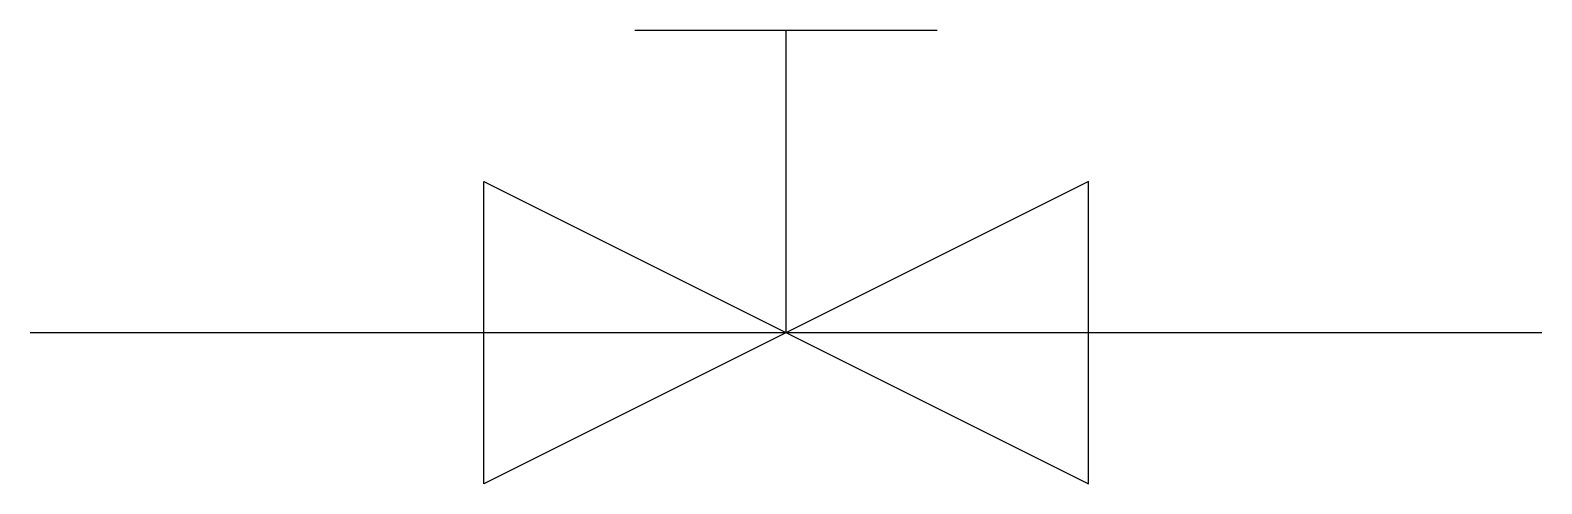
# Model space of a CAD drawing. Extents: x 2.8 to 16, y -3.4 to 0.5.
import ezdxf

# ---------------------------------------------------------------- set-up
doc = ezdxf.new("R2010")
doc.units = 0
doc.layers.add('DEFAULT_255_2_778', color=255, linetype='CONTINUOUS')

msp = doc.modelspace()

# ---------------------------------------------------------------- linework, layer by layer
at = {"layer": 'DEFAULT_255_2_778'}
for p, q in [((8.07, 0.529), (10.716, 0.529)), ((9.393, -2.117), (9.393, 0.529)), ((12.039, -0.794), (6.747, -3.44)), ((6.747, -3.44), (6.747, -0.794)), ((6.747, -0.794), (12.039, -3.44)), ((12.039, -3.44), (12.039, -0.794)), ((2.778, -2.117), (16.007, -2.117))]:
    msp.add_line(p, q, dxfattribs=at)

doc.saveas('drawing.dxf')
